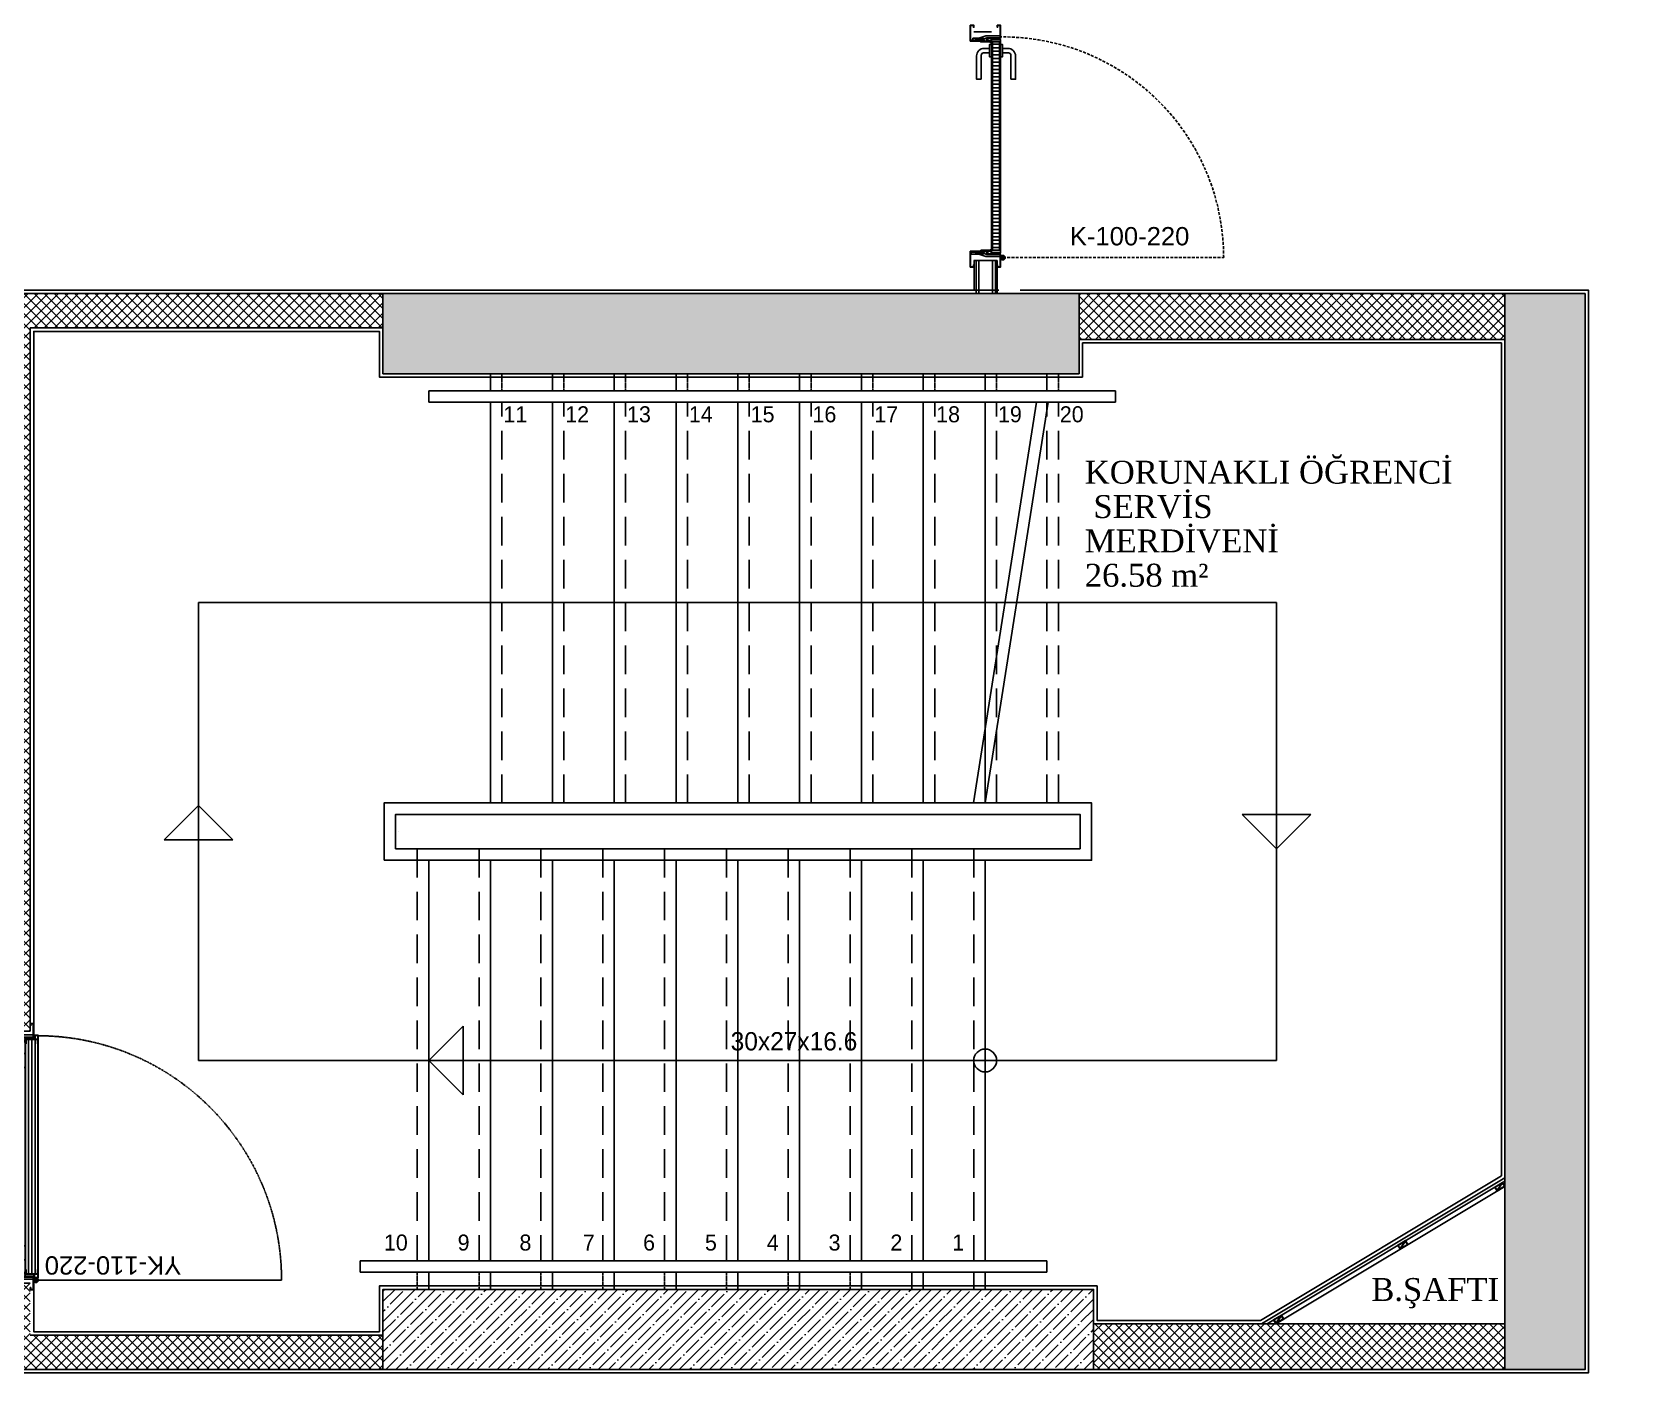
# Model space of a CAD drawing. Header units: millimetres. Extents: x -29311 to -3405, y 28913 to 42880.
# Drawn here: x -15331 to -14632, y 31023 to 31609 of the extents above; entities that cross this region are included whole.
import ezdxf

# ---------------------------------------------------------------- set-up
doc = ezdxf.new("R2010")
doc.units = ezdxf.units.MM
doc.linetypes.add('HIDDEN', pattern=[0.375, 0.25, -0.125])
doc.linetypes.add('HIDDEN2', pattern=[0.1875, 0.125, -0.0625])
for name, color, linetype in [('1.2 mm sac', 7, 'Continuous'), ('A-BA', 1, 'Continuous'), ('A-DUVAR', 53, 'Continuous'), ('A-DUVAR-ALCIPAN', 9, 'Continuous'), ('A-DUVAR-ALCIPAN-CELIK', 144, 'Continuous'), ('A-DUVAR-TARAMA', 251, 'Continuous'), ('A-KAPI', 214, 'Continuous'), ('A-KAPI-AHSAP', 245, 'Continuous'), ('A-KAPI-AKSESUAR', 206, 'Continuous'), ('A-KAPI-METAL', 84, 'Continuous'), ('A-KAPI-PROFIL', 206, 'Continuous'), ('A-KORKULUK-KUPESTE', 206, 'Continuous'), ('A-MERDIVEN', 125, 'Continuous'), ('A-SIVA-ALCIPAN', 247, 'Continuous'), ('A-SIVA-IC', 97, 'Continuous'), ('A-YALITIM-ISI', 251, 'BATTING'), ('A-YAZI', 136, 'Continuous'), ('level', 10, 'Continuous'), ('stair', 3, 'Continuous'), ('symbol', 8, 'Continuous'), ('trace_down', 8, 'HIDDEN2'), ('yazı2', 9, 'Continuous')]:
    doc.layers.add(name, color=color, linetype=linetype)
doc.layers.add('tarama-betonarme', color=252, linetype='Continuous', lineweight=13)
doc.styles.add('HA_SMART', font='')
doc.styles.get("Standard").update_dxf_attribs({"font": 'arial.ttf'})
doc.styles.add('YAZ', font='times.ttf', dxfattribs={"height": 0.12})
doc.styles.get('HA_SMART').set_extended_font_data('Sakkal Majalla')
doc.linetypes.add('BATTING', pattern='A,0.00254,-2.54,[134,ltypeshp.shx,S=2.54,R=0,X=-2.54,Y=0],-5.08,[134,ltypeshp.shx,S=2.54,R=180,X=2.54,Y=0],-2.54', length=10.16254)
pattern_1 = [(45, (-65876.5644, 45834.01), (-4.4194174, 4.4194174), []), (45, (-65872.145, 45834.01), (-4.4194174, 4.4194174), [7.8125, -1.5625, 0, -1.5625])]
pattern_2 = [(45, (-65876.5644, 50035.5397), (-2.2097087, 2.2097087), []), (135, (-65876.5644, 50035.5397), (-2.2097087, -2.2097087), [])]

# ---------------------------------------------------------------- blocks, each defined once
blk = doc.blocks.new('KAPIYANGIN')
at = {"color": 8, "linetype": 'HIDDEN'}
blk.add_lwpolyline([(85085.65, 20208.57), (85192.35, 20208.57, 0.411438), (85086.66, 20315.27, 0.002371), (85085.65, 20315.28)], format="xyb", dxfattribs=at)
for radius in [1, 0.5, 0.4]:
    blk.add_circle((85085.12, 20208.45), radius)
at = {"linetype": 'ByBlock', "ltscale": 12}
blk.add_arc((85080.61, 20211.14), 0.0345, 188.58359, 255.41337, dxfattribs=at)
at = {"layer": '1.2 mm sac', "color": 0}
blk.add_line((85084.38, 20211.1), (85080.6, 20211.1), dxfattribs=at)
at = {"layer": 'A-DUVAR'}
for points in [[(85077.62, 20317.25), (85067.62, 20317.25)], [(85077.62, 20207.25), (85067.62, 20207.25)]]:
    blk.add_lwpolyline(points, dxfattribs=at)
at = {"layer": 'A-DUVAR-ALCIPAN', "linetype": 'ByBlock', "ltscale": 12}
for p, q in [((85081.77, 20211.3), (85081.77, 20313.6)), ((85084.77, 20211.3), (85084.77, 20315.3))]:
    blk.add_line(p, q, dxfattribs=at)
at = {"layer": 'A-KAPI-AKSESUAR', "ltscale": 12}
for points in [[(85078.42, 20305.45), (85076.82, 20305.45, 0.414214), (85073.42, 20302.05), (85073.42, 20222.85, 0.414214), (85076.82, 20219.45), (85078.42, 20219.45)], [(85078.42, 20303.45), (85076.82, 20303.45, 0.414214), (85075.42, 20302.05), (85075.42, 20222.85, 0.414214), (85076.82, 20221.45), (85078.42, 20221.45)]]:
    blk.add_lwpolyline(points, format="xyb", dxfattribs=at)
for points in [[(85080.42, 20301.45), (85080.42, 20307.45), (85078.42, 20307.45), (85078.42, 20301.45)], [(85080.42, 20217.45), (85080.42, 20223.45), (85078.42, 20223.45), (85078.42, 20217.45)]]:
    blk.add_lwpolyline(points, close=True, dxfattribs=at)
at = {"layer": 'A-KAPI-METAL'}
for p, q in [((85080.42, 20313.87), (85080.42, 20215.81)), ((85084.35, 20313.95), (85080.5, 20313.95)), ((85080.57, 20313.8), (85085.97, 20313.8)), ((85080.57, 20313.8), (85080.57, 20311.8)), ((85080.57, 20313.8), (85080.57, 20213.1)), ((85080.77, 20311.8), (85080.57, 20311.8)), ((85080.77, 20313.6), (85085.77, 20313.6)), ((85080.77, 20313.6), (85080.77, 20311.8)), ((85084.22, 20315.37), (85084.22, 20314.01)), ((85084.22, 20314.01), (85084.37, 20314.01)), ((85086.04, 20315.45), (85084.3, 20315.45)), ((85084.37, 20313.99), (85084.37, 20315.3)), ((85085.97, 20315.3), (85084.37, 20315.3)), ((85084.37, 20315.26), (85084.52, 20315.26)), ((85084.52, 20315.26), (85084.52, 20313.89)), ((85084.77, 20315.3), (85085.97, 20315.3)), ((85085.77, 20311.8), (85085.77, 20313.6)), ((85085.97, 20311.8), (85085.77, 20311.8)), ((85085.97, 20315.3), (85085.97, 20209.6)), ((85085.97, 20313.8), (85085.97, 20311.8)), ((85086.12, 20315.37), (85086.12, 20209.53)), ((85080.42, 20211.03), (85080.42, 20231.28)), ((85084.35, 20210.95), (85080.5, 20210.95)), ((85080.57, 20213.1), (85080.77, 20213.1)), ((85080.57, 20211.1), (85080.57, 20213.1)), ((85080.57, 20211.1), (85085.97, 20211.1)), ((85080.77, 20213.1), (85080.77, 20211.3)), ((85080.77, 20211.3), (85085.77, 20211.3)), ((85084.22, 20209.53), (85084.22, 20210.89)), ((85084.22, 20210.89), (85084.37, 20210.89)), ((85086.04, 20209.45), (85084.3, 20209.45)), ((85084.37, 20210.91), (85084.37, 20209.6)), ((85084.37, 20209.65), (85084.52, 20209.65)), ((85085.97, 20209.6), (85084.37, 20209.6)), ((85084.52, 20209.65), (85084.52, 20211.01)), ((85085.97, 20209.6), (85084.77, 20209.6)), ((85085.77, 20213.1), (85085.97, 20213.1)), ((85085.77, 20213.1), (85085.77, 20211.3)), ((85085.97, 20211.1), (85085.97, 20213.1))]:
    blk.add_line(p, q, dxfattribs=at)
for points in [[(85066.12, 20320.15), (85066.12, 20313.35, 0.414214), (85066.22, 20313.25), (85074.22, 20313.25), (85074.22, 20313.45), (85066.37, 20313.45, -0.414214), (85066.32, 20313.5), (85066.32, 20320, -0.414214), (85066.37, 20320.05), (85067.37, 20320.05, -0.414214), (85067.42, 20320), (85067.42, 20319.25), (85067.62, 20319.25), (85067.62, 20320.15, 0.414214), (85067.52, 20320.25), (85066.22, 20320.25, 0.414214)], [(85082.72, 20320.65, 0.414214), (85082.62, 20320.55), (85082.62, 20319.65), (85082.82, 20319.65), (85082.82, 20320.4, -0.414214), (85082.87, 20320.45), (85083.87, 20320.45, -0.414214), (85083.92, 20320.4), (85083.92, 20314.6, -0.414214), (85083.87, 20314.55), (85078.32, 20314.55, 0.414214), (85078.22, 20314.43), (85078.22, 20313.15, 0.414154), (85078.32, 20313.05), (85079.87, 20313.05), (85069.61, 20313.05), (85068.2, 20313.05), (85069.61, 20313.05), (85069.61, 20313.25), (85068.2, 20313.25, 1), (85068.2, 20312.85), (85079.9, 20312.85, 0.938583), (85079.87, 20313.25), (85078.47, 20313.25, -0.414214), (85078.42, 20313.3), (85078.42, 20314.3, -0.414214), (85078.47, 20314.35), (85084.02, 20314.35, 0.414214), (85084.12, 20314.45), (85084.12, 20320.55, 0.414214), (85084.02, 20320.65)], [(85066.12, 20204.35), (85066.12, 20211.15, -0.414214), (85066.22, 20211.25), (85074.22, 20211.25), (85074.22, 20211.05), (85066.37, 20211.05, 0.414214), (85066.32, 20211), (85066.32, 20204.5, 0.414214), (85066.37, 20204.45), (85067.37, 20204.45, 0.414214), (85067.42, 20204.5), (85067.42, 20205.25), (85067.62, 20205.25), (85067.62, 20204.35, -0.414214), (85067.52, 20204.25), (85066.22, 20204.25, -0.414214)], [(85082.72, 20204.25, -0.414214), (85082.62, 20204.35), (85082.62, 20205.25), (85082.82, 20205.25), (85082.82, 20204.5, 0.414214), (85082.87, 20204.45), (85083.87, 20204.45, 0.414214), (85083.92, 20204.5), (85083.92, 20209.9, 0.414214), (85083.87, 20209.95), (85078.42, 20209.95, -0.414214), (85078.32, 20210.08), (85078.32, 20211.35, -0.414154), (85078.42, 20211.45), (85079.87, 20211.45), (85069.61, 20211.45), (85068.2, 20211.45), (85069.61, 20211.45), (85069.61, 20211.25), (85068.2, 20211.25, -1), (85068.2, 20211.65), (85079.9, 20211.65, -0.938583), (85079.87, 20211.25), (85078.57, 20211.25, 0.414214), (85078.52, 20211.2), (85078.52, 20210.21, 0.414214), (85078.57, 20210.15), (85084.02, 20210.15, -0.414214), (85084.12, 20210.05), (85084.12, 20204.35, -0.414214), (85084.02, 20204.25)]]:
    blk.add_lwpolyline(points, format="xyb", close=True, dxfattribs=at)
for centre, radius, start, end in [((85080.5, 20313.87), 0.08, 90, 180), ((85084.3, 20315.37), 0.08, 90, 180), ((85084.33, 20314), 0.0478, 295.17194, 356.10948), ((85084.44, 20313.88), 0.0816, 267.71483, 4.03809), ((85086.04, 20315.37), 0.08, 0, 90), ((85080.5, 20211.03), 0.08, 180, 270), ((85084.3, 20209.53), 0.08, 180, 270), ((85084.33, 20210.91), 0.0478, 3.89052, 64.82806), ((85084.44, 20211.02), 0.0816, 355.96191, 92.28517), ((85086.04, 20209.53), 0.08, 270, 0)]:
    blk.add_arc(centre, radius, start, end, dxfattribs=at)
at = {"layer": 'A-KAPI-PROFIL'}
for points in [[(85068.8, 20313.61), (85068.8, 20313.51), (85070.37, 20313.51), (85071.73, 20314.29), (85074.11, 20314.29), (85074.11, 20313.59), (85074.21, 20313.59), (85074.21, 20314.39), (85071.71, 20314.39), (85070.35, 20313.61), (85068.8, 20313.61)], [(85068.8, 20210.9), (85068.8, 20211), (85070.37, 20211), (85071.73, 20210.21), (85074.11, 20210.21), (85074.11, 20210.91), (85074.21, 20210.91), (85074.21, 20210.11), (85071.71, 20210.11), (85070.35, 20210.9), (85068.8, 20210.9)]]:
    blk.add_lwpolyline(points, dxfattribs=at)
for points in [[(85075.22, 20315.61), (85072.17, 20314.51), (85071.11, 20314.51), (85071.11, 20313.51), (85072.34, 20313.51), (85075.56, 20314.66), (85083.92, 20314.66), (85083.92, 20315.61)], [(85075.22, 20208.9), (85072.17, 20210), (85071.11, 20210), (85071.11, 20211), (85072.34, 20211), (85075.56, 20209.84), (85083.92, 20209.84), (85083.92, 20208.9)]]:
    blk.add_lwpolyline(points, close=True, dxfattribs=at)
at = {"layer": 'A-KAPI-PROFIL', "color": 8}
for points in [[(85079.05, 20314.33, 0.414214), (85078.85, 20314.13), (85078.85, 20313.48, 0.414214), (85079.05, 20313.28), (85080.07, 20313.28), (85080.07, 20312.82), (85079.93, 20312.82, 1), (85079.93, 20312.62), (85080.22, 20312.62, 0.414214), (85080.32, 20312.72), (85080.32, 20313.85), (85080.32, 20314.13, 0.414214), (85080.12, 20314.33)], [(85079.05, 20211.23, 0.414214), (85078.85, 20211.03), (85078.85, 20210.38, 0.414214), (85079.05, 20210.18), (85080.12, 20210.18, 0.414214), (85080.32, 20210.38), (85080.32, 20211.78, 0.414214), (85080.22, 20211.88), (85079.93, 20211.88, 1), (85079.93, 20211.68), (85080.07, 20211.68), (85080.07, 20211.23)]]:
    blk.add_lwpolyline(points, format="xyb", close=True, dxfattribs=at)
at = {"layer": 'A-YALITIM-ISI', "linetype": 'BATTING', "ltscale": 0.001}
blk.add_line((85083.27, 20313.6), (85083.27, 20211.3), dxfattribs=at)
at = {"layer": 'DEFPOINTS', "linetype": 'ByBlock', "ltscale": 12}
for p, q in [((85067.62, 20317.25), (85082.62, 20317.25)), ((85067.62, 20207.25), (85082.62, 20207.25))]:
    blk.add_line(p, q, dxfattribs=at)
at = {"layer": 'level', "insert": (85088.92, 20210.94), "char_height": 8, "width": 57.5362, "attachment_point": 3, "rotation": 180}
blk.add_mtext('YK-110-220', dxfattribs=at)
blk = doc.blocks.new('oking')
at = {"layer": 'symbol'}
for p, q in [((99299.11, 28222.37), (99299.11, 28192.37)), ((99299.11, 28222.37), (99314.11, 28207.37)), ((99314.11, 28207.37), (99299.11, 28192.37))]:
    blk.add_line(p, q, dxfattribs=at)
blk = doc.blocks.new('3r3')
at = {"layer": 'A-KORKULUK-KUPESTE'}
for p, q in [((1081, 223.75), (1081, 228.75)), ((1138, 223.75), (1081, 223.75)), ((1381, 223.75), (1166, 223.75)), ((1381, 223.75), (1381, 228.75)), ((1051, -151.25), (1051, -156.25)), ((1351, -151.25), (1051, -151.25))]:
    blk.add_line(p, q, dxfattribs=at)
for points in [[(1081, 228.75), (1381, 228.75)], [(1081, 223.75), (1381, 223.75)], [(1051, -151.25), (1351, -151.25)], [(1351, -151.25), (1351, -156.25)], [(1051, -156.25), (1351, -156.25)]]:
    blk.add_lwpolyline(points, dxfattribs=at)
for points in [[(1061.5, 23.75), (1370.5, 23.75), (1370.5, 48.75), (1061.5, 48.75)], [(1066.5, 28.75), (1365.5, 28.75), (1365.5, 43.75), (1066.5, 43.75)]]:
    blk.add_lwpolyline(points, close=True, dxfattribs=at)
at = {"layer": 'A-MERDIVEN'}
for p, q in [((1108, 228.75), (1108, 236.25)), ((1135, 228.75), (1135, 236.25)), ((1162, 228.75), (1162, 236.25)), ((1108, 48.75), (1108, 223.75)), ((1135, 48.75), (1135, 223.75)), ((1162, 48.75), (1162, 223.75)), ((1189, 48.75), (1189, 223.75)), ((1216, 48.75), (1216, 223.75)), ((1243, 48.75), (1243, 223.75)), ((1270, 48.75), (1270, 223.75)), ((1297, 48.75), (1297, 223.75)), ((1324, 48.75), (1324, 223.75)), ((1081, 23.75), (1081, -151.25)), ((1108, 23.75), (1108, -151.25)), ((1135, 23.75), (1135, -151.25)), ((1162, 23.75), (1162, -151.25)), ((1189, 23.75), (1189, -151.25)), ((1216, 23.75), (1216, -151.25)), ((1243, 23.75), (1243, -151.25)), ((1270, 23.75), (1270, -151.25)), ((1297, 23.75), (1297, -151.25)), ((1324, 23.75), (1324, -151.25)), ((1081, -156.25), (1081, -163.75)), ((1108, -156.25), (1108, -163.75)), ((1135, -156.25), (1135, -163.75)), ((1162, -156.25), (1162, -163.75)), ((1189, -156.25), (1189, -163.75)), ((1216, -156.25), (1216, -163.75)), ((1243, -156.25), (1243, -163.75)), ((1270, -156.25), (1270, -163.75)), ((1297, -156.25), (1297, -163.75)), ((1324, -156.25), (1324, -163.75))]:
    blk.add_line(p, q, dxfattribs=at)
at = {"layer": 'stair'}
blk.add_line((1068, 36.25), (1068, 36.25), dxfattribs=at)
at = {"layer": 'symbol'}
for p, q in [((1318.87, 48.75), (1346.45, 223.75)), ((1324, 48.75), (1351.57, 223.75)), ((980.5, -63.75), (980.5, 136.25)), ((1451.19, 136.25), (980.5, 136.25)), ((1451.19, -63.75), (1451.19, 136.25)), ((1451.19, -63.75), (980.5, -63.75))]:
    blk.add_line(p, q, dxfattribs=at)
blk.add_circle((1324, -63.75), 5, dxfattribs=at)
at = {"layer": 'trace_down'}
for p, q in [((1113, 228.75), (1113, 236.25)), ((1113, 228.75), (1113, 236.25)), ((1140, 228.75), (1140, 236.25)), ((1167, 228.75), (1167, 236.25)), ((1194, 228.75), (1194, 236.25)), ((1221, 228.75), (1221, 236.25)), ((1248, 228.75), (1248, 236.25)), ((1275, 228.75), (1275, 236.25)), ((1302, 228.75), (1302, 236.25)), ((1329, 228.75), (1329, 236.25)), ((1356, 228.75), (1356, 236.25)), ((1076, -156.25), (1076, -163.75)), ((1103, -156.25), (1103, -163.75)), ((1130, -156.25), (1130, -163.75)), ((1157, -156.25), (1157, -163.75)), ((1184, -156.25), (1184, -163.75)), ((1211, -156.25), (1211, -163.75)), ((1238, -156.25), (1238, -163.75)), ((1265, -156.25), (1265, -163.75))]:
    blk.add_line(p, q, dxfattribs=at)
at = {"layer": 'trace_down', "ltscale": 100}
for p, q in [((1189, 228.75), (1189, 236.25)), ((1216, 228.75), (1216, 236.25)), ((1243, 228.75), (1243, 236.25)), ((1270, 228.75), (1270, 236.25)), ((1297, 228.75), (1297, 236.25)), ((1324, 228.75), (1324, 236.25)), ((1351, 228.75), (1351, 236.25)), ((1113, 48.75), (1113, 223.75)), ((1140, 48.75), (1140, 223.75)), ((1167, 48.75), (1167, 223.75)), ((1194, 48.75), (1194, 223.75)), ((1221, 48.75), (1221, 223.75)), ((1248, 48.75), (1248, 223.75)), ((1275, 48.75), (1275, 223.75)), ((1302, 48.75), (1302, 223.75)), ((1329, 48.75), (1329, 223.75)), ((1351, 48.75), (1351, 223.75)), ((1356, 48.75), (1356, 223.75)), ((1076, 28.75), (1076, -151.25)), ((1103, 28.75), (1103, -151.25)), ((1130, 28.75), (1130, -151.25)), ((1157, 28.75), (1157, -151.25)), ((1184, 28.75), (1184, -151.25)), ((1211, 28.75), (1211, -151.25)), ((1238, 28.75), (1238, -151.25)), ((1265, 28.75), (1265, -151.25)), ((1292, 28.75), (1292, -151.25)), ((1319, 28.75), (1319, -151.25)), ((1292, -156.25), (1292, -163.75)), ((1319, -156.25), (1319, -163.75))]:
    blk.add_line(p, q, dxfattribs=at)
at = {"layer": 'symbol', "xscale": -1}
for p, rotation in [((-27226.87, -99266.51), 270), ((29658.56, 99342.86), 90)]:
    blk.add_blockref('oking', p, dxfattribs=dict(at, rotation=rotation))
at = {"layer": 'symbol', "rotation": 180}
blk.add_blockref('oking', (100395.11, 28143.62), dxfattribs=at)
at = {"layer": 'yazı2', "attachment_point": 3, "style": 'HA_SMART'}
for s, insert, char_height, width in [('11', (1124.03, 222.03), 7, 10.5859), ('12', (1151.03, 222.03), 7, 10.5859), ('13', (1178.03, 222.03), 7, 10.5859), ('14', (1205.03, 222.03), 7, 10.5859), ('15', (1232.03, 222.03), 7, 10.5859), ('16', (1259.03, 222.03), 7, 10.5859), ('17', (1286.03, 222.03), 7, 10.5859), ('18', (1313.03, 222.03), 7, 10.5859), ('19', (1340.03, 222.03), 7, 10.5859), ('20', (1367.03, 222.03), 7, 10.5859), ('30x27x16.6', (1268.18, -51.35), 8, 63.7114), ('10', (1071.84, -139.77), 7, 10.5859), ('9', (1098.84, -139.77), 7, 10.5859), ('8', (1125.84, -139.77), 7, 10.5859), ('7', (1153.51, -139.77), 7, 10.5859), ('6', (1179.84, -139.77), 7, 10.5859), ('5', (1206.84, -139.77), 7, 10.5859), ('4', (1233.84, -139.77), 7, 10.5859), ('3', (1260.84, -139.77), 7, 10.5859), ('2', (1287.84, -139.77), 7, 10.5859), ('1', (1314.84, -139.77), 7, 10.5859)]:
    blk.add_mtext(s, dxfattribs=dict(at, insert=insert, char_height=char_height, width=width))
blk = doc.blocks.new('2040')
at = {"layer": 'A-DUVAR-ALCIPAN-CELIK'}
for points in [[(85602.63, 5477.89), (85600.63, 5477.89), (85600.63, 5481.89), (85602.63, 5481.89)], [(85602.48, 5478.04), (85600.78, 5478.04), (85600.78, 5481.74), (85602.48, 5481.74)]]:
    blk.add_lwpolyline(points, close=True, dxfattribs=at)
at = {"layer": 'A-DUVAR-ALCIPAN-CELIK', "lineweight": 30}
blk.add_lwpolyline([(85600.78, 5481.74), (85602.48, 5478.04)], dxfattribs=at)
blk = doc.blocks.new('A$C1989330F')
at = {"layer": 'A-KAPI-AKSESUAR'}
blk.add_lwpolyline([(27.5, 0), (-27.5, 0), (-27.5, -8), (27.5, -8)], close=True, dxfattribs=at)
blk.add_lwpolyline([(-125, -45), (-20, -45, 0.414214), (-10, -35), (-10, -8), (10, -8), (10, -32, -0.414214), (-23, -65), (-125, -65)], format="xyb", close=True, dxfattribs=at)
blk = doc.blocks.new('*U50')
at = {"ltscale": 12}
h = blk.add_hatch(dxfattribs=at)
h.set_pattern_fill('ANSI31', color=8, scale=5, angle=45)
h.set_pattern_definition([(90, (-1.915, 20), (-15.875, 3e-15), [])])
h.paths.add_polyline_path([(954.1, -130), (44, -130), (44, -160), (954.1, -160)])
at = {"color": 8, "linetype": 'HIDDEN', "ltscale": 50}
blk.add_lwpolyline([(12, -175), (12, -1139.1, 0.417281), (976.1, -164.9)], format="xyb", dxfattribs=at)
at = {"layer": 'A-KAPI-AHSAP'}
for points in [[(44, -165), (34, -165), (34, -148), (34, -148), (34, -125), (44, -125), (44, -165)], [(44, -125), (954.1, -125)], [(954.1, -165), (954.1, -125), (964.1, -125), (964.1, -165), (964.1, -165), (964.1, -165), (954.1, -165)], [(954.1, -165), (44, -165)]]:
    blk.add_lwpolyline(points, dxfattribs=at)
blk.add_lwpolyline([(954.1, -130), (44, -130), (44, -160), (954.1, -160)], close=True, dxfattribs=at)
at = {"layer": 'A-KAPI-AKSESUAR'}
for radius in [10, 5, 4]:
    blk.add_circle((12, -175), radius, dxfattribs=at)
at = {"layer": 'A-KAPI-METAL'}
for points in [[(-29, -32), (39, -32, -0.414214), (40, -33), (40, -95.9), (38, -95.9), (38, -34.5, 0.414214), (37.5, -34), (-27.5, -34, 0.414214), (-28, -34.5), (-28, -46, 0.414214), (-27.5, -46.5), (-20, -46.5), (-20, -48.5), (-29, -48.5, -0.414214), (-30, -47.5), (-30, -33, -0.414214)], [(1027.1, -32), (959.1, -32, 0.414214), (958.1, -33), (958.1, -95.9), (960.1, -95.9), (960.1, -34.5, -0.414214), (960.6, -34), (1025.6, -34, -0.414214), (1026.1, -34.5), (1026.1, -46, -0.414214), (1025.6, -46.5), (1018.1, -46.5), (1018.1, -48.5), (1027.1, -48.5, 0.414214), (1028.1, -47.5), (1028.1, -33, 0.414214)], [(-30, -151, -0.414214), (-29, -150), (-20, -150), (-20, -152), (-27.5, -152, 0.414214), (-28, -152.5), (-28, -162.5, 0.414214), (-27.5, -163), (26.5, -163, 0.414214), (27, -162.5), (27, -105, -0.414214), (28.2, -104), (41, -104, -0.414154), (42, -105), (42, -119.5), (42, -93.4), (42, -79.3), (42, -93.4), (40, -93.4), (40, -79.3, -1), (44, -79.3), (44, -119.8, -0.934642), (40, -119.5), (40, -106.5, 0.414214), (39.5, -106), (29.5, -106, 0.414214), (29, -106.5), (29, -164, -0.414214), (28, -165), (-29, -165, -0.414214), (-30, -164)], [(1028.1, -151, 0.414214), (1027.1, -150), (1018.1, -150), (1018.1, -152), (1025.6, -152, -0.414214), (1026.1, -152.5), (1026.1, -162.5, -0.414214), (1025.6, -163), (971.6, -163, -0.414214), (971.1, -162.5), (971.1, -104, 0.414214), (969.8, -103), (957.1, -103, 0.414154), (956.1, -104), (956.1, -119.5), (956.1, -93.4), (956.1, -79.3), (956.1, -93.4), (958.1, -93.4), (958.1, -79.3, 1), (954.1, -79.3), (954.1, -119.8, 0.938583), (958.1, -119.5), (958.1, -105.5, -0.414214), (958.6, -105), (968.5, -105, -0.414214), (969.1, -105.5), (969.1, -164, 0.414214), (970.1, -165), (1027.1, -165, 0.414214), (1028.1, -164)]]:
    blk.add_lwpolyline(points, format="xyb", close=True, dxfattribs=at)
at = {"layer": 'A-KAPI-PROFIL'}
for points in [[(16.5, -100.9), (27.5, -70.4), (27.5, -36.5), (37.5, -36.5), (37.5, -72.2), (25.9, -104.3), (25.9, -163), (16.5, -163)], [(981.6, -100.9), (970.6, -70.4), (970.6, -43.8), (960.6, -43.8), (960.6, -72.2), (972.2, -104.3), (972.2, -163), (981.6, -163)]]:
    blk.add_lwpolyline(points, close=True, dxfattribs=at)
for points in [[(36.5, -36.8), (37.5, -36.8), (37.5, -52.5), (29.6, -66.1), (29.6, -89.8), (36.6, -89.8), (36.6, -90.8), (28.6, -90.8), (28.6, -65.8), (36.5, -52.2), (36.5, -36.8)], [(961.6, -36.8), (960.6, -36.8), (960.6, -52.5), (968.5, -66.1), (968.5, -89.8), (961.5, -89.8), (961.5, -90.8), (969.5, -90.8), (969.5, -65.8), (961.6, -52.2), (961.6, -36.8)]]:
    blk.add_lwpolyline(points, dxfattribs=at)
at = {"layer": 'A-KAPI-PROFIL', "color": 8}
for points in [[(39.7, -111.2, 0.414214), (37.7, -109.2), (31.3, -109.2, 0.414214), (29.3, -111.2), (29.3, -122, 0.414214), (31.3, -124), (45.3, -124, 0.414214), (46.3, -123), (46.3, -120, 1), (44.3, -120), (44.3, -121.5), (39.7, -121.5)], [(968.8, -111.2, 0.414214), (966.8, -109.2), (960.4, -109.2, 0.414214), (958.4, -111.2), (958.4, -121.5), (953.8, -121.5), (953.8, -120, 1), (951.8, -120), (951.8, -123, 0.414214), (952.8, -124), (964.1, -124), (966.8, -124, 0.414214), (968.8, -122)]]:
    blk.add_lwpolyline(points, format="xyb", close=True, dxfattribs=at)
at = {"layer": 'DEFPOINTS', "linetype": 'ByBlock', "ltscale": 12}
for p, q in [((0, -48.5), (0, -150)), ((998.1, -48.5), (998.1, -125))]:
    blk.add_line(p, q, dxfattribs=at)
at = {"ltscale": 12, "xscale": -1, "rotation": 180}
blk.add_blockref('A$C1989330F', (916, -125), dxfattribs=at)
at = {"ltscale": 12}
blk.add_blockref('A$C1989330F', (916, -165), dxfattribs=at)

msp = doc.modelspace()

# ---------------------------------------------------------------- hatches: boundary and pattern name
at = {"layer": 'A-DUVAR-TARAMA'}
h = msp.add_hatch(dxfattribs=at)
h.set_pattern_fill('ANSI37', color=256, scale=25, style=0)
h.set_pattern_definition(pattern_2)
h.paths.add_polyline_path([(-15332.01, 31494.76), (-15332.01, 31479.76), (-15178.01, 31479.76), (-15178.01, 31494.76)])
h.paths.add_polyline_path([(-15347.01, 31172.56), (-15332.01, 31172.56), (-15332.01, 31479.76), (-15332.01, 31494.76), (-15347.01, 31494.76)])
h.paths.add_polyline_path([(-15332.01, 31062.56), (-15347.01, 31062.56), (-15347.01, 31025.86), (-15332.01, 31024.76)])
h = msp.add_hatch(dxfattribs=at)
h.set_pattern_fill('ANSI37', color=256, scale=25, style=0)
h.set_pattern_definition(pattern_2)
h.paths.add_polyline_path([(-14874.01, 31474.76), (-14688.01, 31474.76), (-14688.01, 31494.76), (-14874.01, 31494.76)])
h.paths.add_polyline_path([(-14867.63, 31024.76), (-14688.01, 31024.76), (-14688.01, 31044.76), (-14867.63, 31044.76)])
h = msp.add_hatch(dxfattribs=at)
h.set_pattern_fill('ANSI37', color=256, scale=25, style=0)
h.set_pattern_definition(pattern_2)
h.paths.add_polyline_path([(-15332.01, 31024.76), (-15178.01, 31024.76), (-15178.01, 31039.76), (-15332.01, 31039.76)])
at = {"layer": 'tarama-betonarme'}
h = msp.add_hatch(dxfattribs=at)
h.set_pattern_fill('ANSI35', color=256, scale=25, style=0)
h.set_pattern_definition(pattern_1)
h.paths.add_polyline_path([(-15178.01, 31459.76), (-14874.01, 31459.76), (-14874.01, 31494.76), (-15178.01, 31494.76)])
h.paths.add_polyline_path([(-14688.01, 31024.76), (-14653.01, 31024.76), (-14653.01, 31494.76), (-14688.01, 31494.76)])
h.paths.add_polyline_path([(-14265.74, 31539.76), (-14185.74, 31539.76), (-14185.74, 31459.76), (-14265.74, 31459.76)])
h.paths.add_polyline_path([(-14265.74, 31104.76), (-14185.74, 31104.76), (-14185.74, 31024.76), (-14265.74, 31024.76)])
h.paths.add_polyline_path([(-14981.24, 32355.15), (-14901.24, 32355.15), (-14901.24, 32275.15), (-14981.24, 32275.15)])
h = msp.add_hatch(dxfattribs=at)
h.set_pattern_fill('ANSI35', color=256, scale=25, style=0)
h.set_pattern_definition(pattern_1)
h.paths.add_polyline_path([(-14867.63, 31024.76), (-14867.63, 31059.76), (-15178.01, 31059.76), (-15178.01, 31024.76)])

# ---------------------------------------------------------------- linework, layer by layer
at = {"layer": 'A-BA'}
msp.add_lwpolyline([(-15178.01, 31459.76), (-14874.01, 31459.76), (-14874.01, 31494.76), (-15178.01, 31494.76)], close=True, dxfattribs=at)
for points in [[(-14688.01, 31024.76), (-14653.01, 31024.76), (-14653.01, 31494.76), (-14688.01, 31494.76), (-14688.01, 31024.76)], [(-14867.63, 31024.76), (-14867.63, 31059.76), (-15178.01, 31059.76), (-15178.01, 31024.76), (-14867.63, 31024.76)]]:
    msp.add_lwpolyline(points, dxfattribs=at)
at = {"layer": 'A-DUVAR'}
for p, q in [((-15178.01, 31039.76), (-15332.01, 31039.76)), ((-15178.01, 31024.76), (-15178.01, 31039.76)), ((-15408.01, 31024.76), (-15178.01, 31024.76))]:
    msp.add_line(p, q, dxfattribs=at)
for points in [[(-15347.01, 31494.76), (-15178.01, 31494.76), (-15178.01, 31479.76), (-15332.01, 31479.76), (-15332.01, 31172.56)], [(-14874.01, 31474.76), (-14688.01, 31474.76), (-14688.01, 31494.76), (-14874.01, 31494.76), (-14874.01, 31474.76)], [(-14867.63, 31024.76), (-14688.01, 31024.76), (-14688.01, 31044.76), (-14867.63, 31044.76), (-14867.63, 31024.76)], [(-15178.01, 31039.76), (-15178.01, 31024.76)]]:
    msp.add_lwpolyline(points, dxfattribs=at)
at = {"layer": 'A-DUVAR-ALCIPAN'}
for p, q in [((-14918.99, 31494.76), (-14918.99, 31509.26)), ((-14917.74, 31494.76), (-14917.74, 31509.26)), ((-14911.74, 31494.76), (-14911.74, 31509.26)), ((-14910.49, 31494.76), (-14910.49, 31509.26))]:
    msp.add_line(p, q, dxfattribs=at)
for points in [[(-14794.33, 31044.76), (-14688.01, 31108.55)], [(-14791.9, 31044.76), (-14688.01, 31107.09)], [(-14788.01, 31044.76), (-14688.01, 31104.76), (-14688.01, 31044.76), (-14788.01, 31044.76)]]:
    msp.add_lwpolyline(points, dxfattribs=at)
at = {"layer": 'A-DUVAR-ALCIPAN-CELIK'}
msp.add_lwpolyline([(-14788.01, 31044.76), (-14688.01, 31104.76)], dxfattribs=at)
at = {"layer": 'A-SIVA-ALCIPAN'}
for p, q in [((-14919.74, 31496.26), (-14919.74, 31509.26)), ((-14909.74, 31494.76), (-14909.74, 31509.26)), ((-14909.74, 31509.26), (-14909.74, 31494.76))]:
    msp.add_line(p, q, dxfattribs=at)
at = {"layer": 'A-SIVA-IC'}
for points in [[(-14919.74, 31509.26), (-14909.74, 31509.26)], [(-14908.99, 31496.26), (-15408.01, 31496.26)], [(-14899.74, 31496.26), (-14651.51, 31496.26), (-14651.51, 31023.26), (-15405.01, 31023.26)], [(-14872.51, 31473.26), (-14872.51, 31458.26), (-15179.51, 31458.26), (-15179.51, 31478.26), (-15330.51, 31478.26), (-15330.51, 31172.56)], [(-14689.51, 31473.26), (-14689.51, 31109.4), (-14794.74, 31046.26), (-14866.13, 31046.26), (-14866.13, 31061.26), (-15179.51, 31061.26), (-15179.51, 31041.26)], [(-14872.51, 31473.26), (-14689.51, 31473.26)], [(-15330.51, 31062.56), (-15330.51, 31041.26), (-15179.51, 31041.26)]]:
    msp.add_lwpolyline(points, dxfattribs=at)

# ---------------------------------------------------------------- block references
at = {"layer": 'A-DUVAR-ALCIPAN-CELIK', "rotation": 300.9637565320752}
for p in [(-63430.88, 101688.01), (-63473.21, 101662.61), (-63527.45, 101630.06)]:
    msp.add_blockref('2040', p, dxfattribs=at)
at = {"layer": 'A-KAPI'}
msp.add_blockref('KAPIYANGIN', (-100414.63, 10855.31), dxfattribs=at)
at = {"layer": 'A-KAPI-AHSAP', "xscale": 0.1, "yscale": 0.1, "zscale": 0.1, "rotation": 90}
msp.add_blockref('*U50', (-14924.74, 31509.26), dxfattribs=at)
at = {"layer": 'A-MERDIVEN'}
msp.add_blockref('3r3', (-16239.01, 31223.51), dxfattribs=at)

# ---------------------------------------------------------------- texts
at = {"layer": 'A-YAZI', "char_height": 10, "width": 175.9417, "attachment_point": 1, "line_spacing_factor": 0.9, "style": 'YAZ'}
for s, insert in [('KORUNAKLI ÖĞRENCİ\\P SERVİS \\PMERDİVENİ\\P26.58 m²', (-14871.48, 31421.74)), ('B.ŞAFTI', (-14746.37, 31064.73))]:
    msp.add_mtext(s, dxfattribs=dict(at, insert=insert))
at = {"layer": 'level', "insert": (-14825.82, 31523.82), "char_height": 8, "width": 13.9869, "attachment_point": 3}
msp.add_mtext('K-100-220', dxfattribs=at)

doc.saveas('drawing.dxf')
